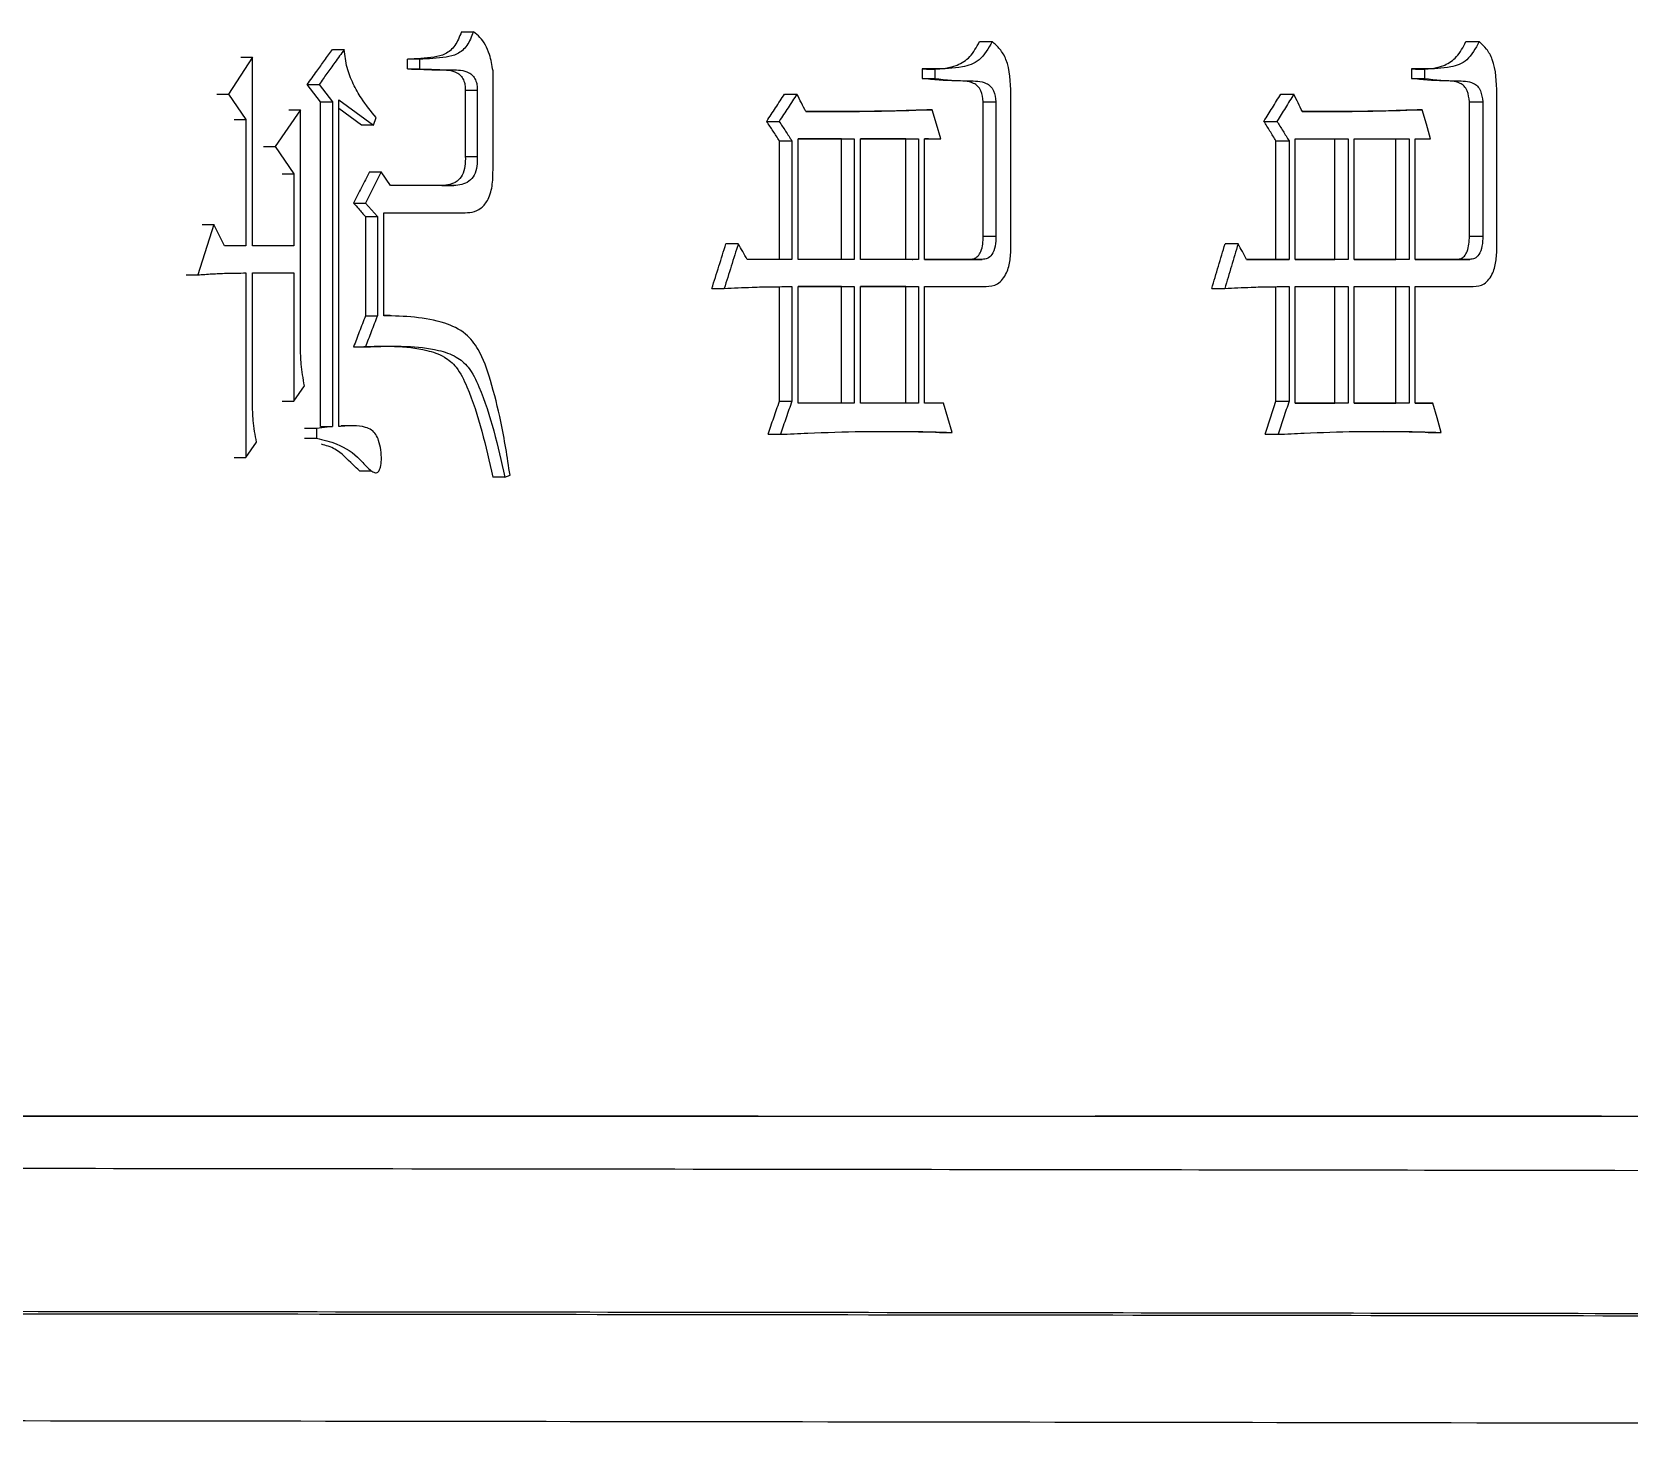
# Model space of a CAD drawing. Header units: millimetres. Extents: x 2016 to 4452, y 736 to 2459.
# Drawn here: x 3044.67 to 3053.56, y 989.14 to 996.95 of the extents above; entities that cross this region are included whole.
import ezdxf

# ---------------------------------------------------------------- set-up
doc = ezdxf.new("R2010")
doc.units = ezdxf.units.MM

msp = doc.modelspace()

# ---------------------------------------------------------------- linework, layer by layer
at = {"color": 7, "linetype": 'Continuous', "lineweight": 25}
for p, q in [((3047.0581, 996.9478), (3047.1248, 996.9478)), ((3049.9422, 996.8937), (3050.0127, 996.8937)), ((3052.6492, 996.8937), (3052.7232, 996.8937)), ((3045.8955, 996.8071), (3045.7617, 996.6016)), ((3045.8305, 996.8071), (3045.8955, 996.8071)), ((3045.8955, 995.7578), (3045.8955, 996.8071)), ((3046.3404, 996.8504), (3046.4062, 996.8504)), ((3046.8251, 996.7963), (3046.7588, 996.7963)), ((3046.7588, 996.7422), (3046.7588, 996.7963)), ((3046.8251, 996.7963), (3046.8251, 996.7422)), ((3046.7588, 996.7422), (3046.8251, 996.7422)), ((3047.2341, 996.1905), (3047.2341, 996.7314)), ((3049.6923, 996.7423), (3049.6222, 996.7423)), ((3049.6222, 996.7423), (3049.6222, 996.6882)), ((3049.6222, 996.6882), (3049.6923, 996.6882)), ((3049.6923, 996.7423), (3049.6923, 996.6882)), ((3052.4194, 996.7423), (3052.3458, 996.7423)), ((3052.3458, 996.7423), (3052.3458, 996.6882)), ((3052.3458, 996.6882), (3052.4194, 996.6882)), ((3052.4194, 996.7423), (3052.4194, 996.6882)), ((3045.6968, 996.6016), (3045.7617, 996.6016)), ((3045.7617, 996.6016), (3045.8584, 996.461)), ((3046.2004, 996.6557), (3046.266, 996.6557)), ((3046.2741, 996.5583), (3046.2004, 996.6557)), ((3046.266, 996.6557), (3046.3398, 996.5583)), ((3047.0799, 996.6232), (3047.1467, 996.6232)), ((3047.0799, 996.6232), (3047.0799, 996.2554)), ((3047.1467, 996.6232), (3047.1467, 996.2554)), ((3048.8567, 996.6016), (3048.9257, 996.6016)), ((3050.1168, 995.7579), (3050.1168, 996.6016)), ((3051.619, 996.6016), (3051.6916, 996.6016)), ((3052.8219, 995.7579), (3052.8219, 996.6016)), ((3046.1625, 996.5151), (3046.0217, 996.3095)), ((3046.097, 996.5151), (3046.1625, 996.5151)), ((3046.1625, 995.1953), (3046.1625, 996.5151)), ((3046.2741, 996.5583), (3046.3398, 996.5583)), ((3046.2741, 994.7518), (3046.2741, 996.5583)), ((3046.3398, 996.5583), (3046.3398, 994.7518)), ((3046.3767, 996.5691), (3046.5682, 996.4285)), ((3046.3767, 994.7518), (3046.3767, 996.5691)), ((3046.5022, 996.4285), (3046.3767, 996.5208)), ((3049.6083, 996.5151), (3049.6783, 996.5151)), ((3049.963, 996.5586), (3050.0336, 996.5586)), ((3049.963, 995.812), (3049.963, 996.5586)), ((3050.0336, 996.5586), (3050.0336, 995.812)), ((3052.3325, 996.5151), (3052.4061, 996.5151)), ((3052.669, 996.5586), (3052.743, 996.5586)), ((3052.669, 995.812), (3052.669, 996.5586)), ((3052.743, 996.5586), (3052.743, 995.812)), ((3045.7934, 996.461), (3045.8584, 996.461)), ((3045.8584, 996.461), (3045.8584, 995.7578)), ((3046.5682, 996.4285), (3046.5022, 996.4285)), ((3046.5682, 996.4285), (3046.5829, 996.4718)), ((3048.7576, 996.4502), (3048.8265, 996.4502)), ((3051.5248, 996.4502), (3051.5974, 996.4502)), ((3048.8284, 996.342), (3048.8974, 996.342)), ((3048.8284, 995.6821), (3048.8284, 996.342)), ((3048.8974, 996.342), (3048.8974, 995.6821)), ((3048.9328, 995.6821), (3048.9328, 996.3528)), ((3048.9328, 996.3528), (3049.2435, 996.3528)), ((3049.174, 996.3528), (3048.9328, 996.3528)), ((3049.174, 996.3528), (3049.2435, 996.3528)), ((3049.174, 995.6821), (3049.174, 996.3528)), ((3049.2435, 996.3528), (3049.2435, 995.6821)), ((3049.2787, 995.6821), (3049.2787, 996.3528)), ((3049.2787, 996.3528), (3049.6014, 996.3528)), ((3049.5315, 996.3528), (3049.2787, 996.3528)), ((3049.5315, 996.3528), (3049.6014, 996.3528)), ((3049.5315, 995.6821), (3049.5315, 996.3528)), ((3049.6014, 996.3528), (3049.6014, 995.6821)), ((3049.6364, 996.3528), (3049.7272, 996.3528)), ((3049.6364, 995.6821), (3049.6364, 996.3528)), ((3049.6571, 996.3528), (3049.6364, 996.3528)), ((3049.6571, 996.3528), (3049.7272, 996.3528)), ((3051.5921, 996.342), (3051.6647, 996.342)), ((3051.5921, 995.6822), (3051.5921, 996.342)), ((3051.6647, 996.342), (3051.6647, 995.6822)), ((3051.6984, 995.6822), (3051.6984, 996.3528)), ((3051.6984, 996.3528), (3051.9934, 996.3528)), ((3051.9203, 995.6822), (3051.9203, 996.3528)), ((3051.9934, 996.3528), (3051.9934, 995.6822)), ((3052.0268, 995.6822), (3052.0268, 996.3528)), ((3052.0268, 996.3528), (3052.3332, 996.3528)), ((3052.2597, 995.6822), (3052.2597, 996.3528)), ((3052.3332, 996.3528), (3052.3332, 995.6822)), ((3052.3664, 996.3528), (3052.4525, 996.3528)), ((3052.3664, 995.6822), (3052.3664, 996.3528)), ((3045.9565, 996.3095), (3046.0217, 996.3095)), ((3046.0217, 996.3095), (3046.1255, 996.1581)), ((3047.0799, 996.2554), (3047.1467, 996.2554)), ((3046.0601, 996.1581), (3046.1255, 996.1581)), ((3046.1255, 996.1581), (3046.1255, 995.7578)), ((3046.6123, 996.1689), (3046.5241, 995.9958)), ((3046.5463, 996.1689), (3046.6123, 996.1689)), ((3046.6638, 996.0932), (3046.6123, 996.1689)), ((3047.0153, 996.0932), (3046.6638, 996.0932)), ((3046.9488, 996.0932), (3047.0153, 996.0932)), ((3046.4581, 995.9958), (3046.5241, 995.9958)), ((3046.5241, 995.9958), (3046.5903, 995.9201)), ((3046.5243, 995.9201), (3046.5903, 995.9201)), ((3046.5243, 995.9201), (3046.5243, 995.3684)), ((3046.5903, 995.9201), (3046.5903, 995.3684)), ((3046.627, 995.9417), (3047.0665, 995.9417)), ((3046.627, 995.3684), (3046.627, 995.9417)), ((3046.627, 995.9417), (3046.9998, 995.9417)), ((3046.9998, 995.9417), (3047.0665, 995.9417)), ((3045.6798, 995.8768), (3045.5903, 995.5956)), ((3045.615, 995.8768), (3045.6798, 995.8768)), ((3045.7394, 995.7578), (3045.6798, 995.8768)), ((3049.963, 995.812), (3050.0336, 995.812)), ((3052.669, 995.812), (3052.743, 995.812)), ((3045.8584, 995.7578), (3045.7394, 995.7578)), ((3046.1255, 995.7578), (3045.8955, 995.7578)), ((3048.5991, 995.7687), (3048.5305, 995.7687)), ((3051.3813, 995.7687), (3051.309, 995.7687)), ((3048.8974, 995.6821), (3048.649, 995.6821)), ((3049.2435, 995.6821), (3048.9328, 995.6821)), ((3049.6014, 995.6821), (3049.2787, 995.6821)), ((3049.5664, 995.6821), (3049.5716, 995.6821)), ((3049.9571, 995.6821), (3049.6364, 995.6821)), ((3049.6364, 995.6821), (3049.8867, 995.6821)), ((3049.8867, 995.6821), (3049.9571, 995.6821)), ((3051.6647, 995.6822), (3051.4286, 995.6822)), ((3051.4286, 995.6822), (3051.5921, 995.6822)), ((3051.5921, 995.6822), (3051.6647, 995.6822)), ((3051.9934, 995.6822), (3051.6984, 995.6822)), ((3051.6984, 995.6822), (3051.9203, 995.6822)), ((3051.9934, 995.6822), (3051.9203, 995.6822)), ((3052.3332, 995.6822), (3052.0268, 995.6822)), ((3052.0268, 995.6822), (3052.2597, 995.6822)), ((3052.3332, 995.6822), (3052.2597, 995.6822)), ((3052.6706, 995.6822), (3052.3664, 995.6822)), ((3052.3664, 995.6822), (3052.5966, 995.6822)), ((3052.5966, 995.6822), (3052.6706, 995.6822)), ((3045.5256, 995.5956), (3045.5903, 995.5956)), ((3045.8584, 995.6064), (3045.8584, 994.5788)), ((3045.8955, 995.6064), (3046.1255, 995.6064)), ((3045.8955, 994.8816), (3045.8955, 995.6064)), ((3046.0601, 995.6064), (3046.1255, 995.6064)), ((3046.1255, 995.6064), (3046.1255, 994.8925)), ((3048.8284, 994.8925), (3048.8284, 995.5307)), ((3048.8974, 995.5307), (3048.8974, 994.8925)), ((3048.9328, 994.8817), (3048.9328, 995.5307)), ((3048.9328, 995.5307), (3049.2435, 995.5307)), ((3049.174, 995.5307), (3048.9328, 995.5307)), ((3049.174, 995.5307), (3049.2435, 995.5307)), ((3049.174, 994.8817), (3049.174, 995.5307)), ((3049.2435, 995.5307), (3049.2435, 994.8817)), ((3049.2787, 994.8817), (3049.2787, 995.5307)), ((3049.2787, 995.5307), (3049.6014, 995.5307)), ((3049.5315, 995.5307), (3049.2787, 995.5307)), ((3049.5315, 995.5307), (3049.6014, 995.5307)), ((3049.5315, 994.8817), (3049.5315, 995.5307)), ((3049.6014, 995.5307), (3049.6014, 994.8817)), ((3049.6364, 995.5307), (3049.978, 995.5307)), ((3049.6364, 994.8817), (3049.6364, 995.5307)), ((3051.5921, 994.8925), (3051.5921, 995.5307)), ((3051.6647, 995.5307), (3051.6647, 994.8925)), ((3051.6984, 994.8817), (3051.6984, 995.5307)), ((3051.6984, 995.5307), (3051.9934, 995.5307)), ((3051.9203, 994.8817), (3051.9203, 995.5307)), ((3051.9934, 995.5307), (3051.9934, 994.8817)), ((3052.0268, 994.8817), (3052.0268, 995.5307)), ((3052.0268, 995.5307), (3052.3332, 995.5307)), ((3052.2597, 994.8817), (3052.2597, 995.5307)), ((3052.3332, 995.5307), (3052.3332, 994.8817)), ((3052.3664, 995.5307), (3052.6903, 995.5307)), ((3052.3664, 994.8817), (3052.3664, 995.5307)), ((3048.4522, 995.5199), (3048.5208, 995.5199)), ((3051.2346, 995.5199), (3051.3068, 995.5199)), ((3046.5243, 995.3684), (3046.5903, 995.3684)), ((3046.6613, 995.369), (3046.627, 995.369)), ((3046.4581, 995.1953), (3046.5241, 995.1953)), ((3046.1255, 994.8925), (3046.1847, 994.979)), ((3048.8284, 994.8925), (3048.8974, 994.8925)), ((3049.2435, 994.8817), (3048.9328, 994.8817)), ((3049.6014, 994.8817), (3049.2787, 994.8817)), ((3049.7412, 994.8817), (3049.6364, 994.8817)), ((3051.5921, 994.8925), (3051.6647, 994.8925)), ((3051.9934, 994.8817), (3051.6984, 994.8817)), ((3051.6984, 994.8817), (3051.9203, 994.8817)), ((3051.9934, 994.8817), (3051.9203, 994.8817)), ((3052.3332, 994.8817), (3052.0268, 994.8817)), ((3052.0268, 994.8817), (3052.2597, 994.8817)), ((3052.3332, 994.8817), (3052.2597, 994.8817)), ((3052.4658, 994.8817), (3052.3664, 994.8817)), ((3052.3664, 994.8817), (3052.3921, 994.8817)), ((3052.3921, 994.8817), (3052.4658, 994.8817)), ((3046.2512, 994.741), (3046.1856, 994.741)), ((3046.3398, 994.7518), (3046.2512, 994.741)), ((3046.2512, 994.741), (3046.2512, 994.6869)), ((3046.2741, 994.7518), (3046.3398, 994.7518)), ((3046.4547, 994.7564), (3046.3884, 994.7564)), ((3045.8584, 994.5788), (3045.9178, 994.6653)), ((3046.1856, 994.6869), (3046.2512, 994.6869)), ((3048.7647, 994.7086), (3048.8336, 994.7086)), ((3049.7198, 994.7194), (3049.79, 994.7194)), ((3051.5316, 994.7086), (3051.6041, 994.7086)), ((3052.4383, 994.7194), (3052.5121, 994.7194)), ((3046.4909, 994.5051), (3046.5573, 994.5051)), ((3047.2996, 994.4706), (3047.3287, 994.4814))]:
    msp.add_line(p, q, dxfattribs=at)
at = {"color": 7, "linetype": 'Continuous', "lineweight": 25, "flags": 128}
for points in [[(3049.7272, 996.3528), (3049.7028, 996.4339), (3049.6783, 996.5151)], [(3052.4525, 996.3528), (3052.4293, 996.434), (3052.4061, 996.5151)], [(3046.0601, 994.8925), (3046.0764, 994.8925), (3046.0927, 994.8925), (3046.1255, 994.8925)], [(3049.79, 994.7194), (3049.7656, 994.8005), (3049.7412, 994.8817)], [(3052.5121, 994.7194), (3052.4889, 994.8006), (3052.4658, 994.8817)], [(3045.7934, 994.5788), (3045.8096, 994.5788), (3045.8258, 994.5788), (3045.8584, 994.5788)], [(3047.2996, 994.4706), (3047.272, 994.4706), (3047.2523, 994.4706), (3047.2326, 994.4706)]]:
    msp.add_lwpolyline(points, dxfattribs=at)
at = {"color": 7, "linetype": 'Continuous', "lineweight": 25}
for points, knots in [([(3047.0581, 996.9478), (3047.0474, 996.9211), (3047.0266, 996.8689), (3046.9696, 996.8203), (3046.8785, 996.8006), (3046.8081, 996.7981), (3046.7588, 996.7963)], [0, 0, 0, 0, 0.195785, 0.383105, 0.567257, 1, 1, 1, 1]), ([(3047.1248, 996.9478), (3047.1141, 996.9211), (3047.0933, 996.8689), (3047.0362, 996.8203), (3046.945, 996.8006), (3046.8745, 996.7981), (3046.8251, 996.7963)], [0, 0, 0, 0, 0.1956589, 0.3829548, 0.5671446, 1, 1, 1, 1]), ([(3047.2341, 996.7314), (3047.2287, 996.7624), (3047.2199, 996.8132), (3047.1932, 996.8757), (3047.1631, 996.9199), (3047.1375, 996.9386), (3047.1248, 996.9478)], [0, 0, 0, 0, 0.349141, 0.571236, 0.788179, 1, 1, 1, 1]), ([(3049.6222, 996.7423), (3049.6883, 996.7401), (3049.7806, 996.7371), (3049.8928, 996.8038), (3049.9255, 996.8634), (3049.9422, 996.8937)], [0, 0, 0, 0, 0.552607, 0.772172, 1, 1, 1, 1]), ([(3050.0127, 996.8937), (3049.9907, 996.8556), (3049.9474, 996.7807), (3049.827, 996.7437), (3049.7434, 996.7428), (3049.6923, 996.7423)], [0, 0, 0, 0, 0.287877, 0.565058, 1, 1, 1, 1]), ([(3050.1168, 996.6016), (3050.1145, 996.6697), (3050.1112, 996.7639), (3050.0573, 996.8549), (3050.0275, 996.8809), (3050.0127, 996.8937)], [0, 0, 0, 0, 0.5701603, 0.7877126, 1, 1, 1, 1]), ([(3052.3458, 996.7423), (3052.4084, 996.7401), (3052.496, 996.7371), (3052.6024, 996.8038), (3052.6334, 996.8634), (3052.6492, 996.8937)], [0, 0, 0, 0, 0.552607, 0.772172, 1, 1, 1, 1]), ([(3052.7232, 996.8937), (3052.7024, 996.8556), (3052.6614, 996.7808), (3052.5471, 996.7437), (3052.4678, 996.7428), (3052.4194, 996.7423)], [0, 0, 0, 0, 0.287877, 0.565058, 1, 1, 1, 1]), ([(3052.8219, 996.6016), (3052.8197, 996.6698), (3052.8166, 996.7639), (3052.7656, 996.8549), (3052.7372, 996.8809), (3052.7232, 996.8937)], [0, 0, 0, 0, 0.57016, 0.787713, 1, 1, 1, 1]), ([(3046.2004, 996.6557), (3046.2179, 996.68), (3046.25, 996.7247), (3046.2967, 996.7896), (3046.3259, 996.8301), (3046.3404, 996.8504)], [0, 0, 0, 0, 0.375264, 0.687632, 1, 1, 1, 1]), ([(3046.4062, 996.8504), (3046.3887, 996.8261), (3046.3566, 996.7814), (3046.3098, 996.7165), (3046.2806, 996.676), (3046.266, 996.6557)], [0, 0, 0, 0, 0.375031, 0.687515, 1, 1, 1, 1]), ([(3046.5829, 996.4718), (3046.5549, 996.5063), (3046.5083, 996.5634), (3046.4545, 996.6575), (3046.418, 996.7484), (3046.4102, 996.8162), (3046.4062, 996.8504)], [0, 0, 0, 0, 0.3332308, 0.5520954, 0.7744581, 1, 1, 1, 1]), ([(3046.7588, 996.7422), (3046.8186, 996.74), (3046.9095, 996.7366), (3047.0119, 996.7364), (3047.0546, 996.7066), (3047.0706, 996.6825), (3047.0788, 996.653), (3047.0795, 996.6332), (3047.0799, 996.6232)], [0, 0, 0, 0, 0.491899, 0.747199, 0.81233, 0.879619, 0.939283, 1, 1, 1, 1]), ([(3046.8251, 996.7422), (3046.885, 996.74), (3046.976, 996.7366), (3047.0786, 996.7365), (3047.1213, 996.7066), (3047.1374, 996.6825), (3047.1456, 996.653), (3047.1463, 996.6332), (3047.1467, 996.6232)], [0, 0, 0, 0, 0.492006, 0.747357, 0.812482, 0.879737, 0.939347, 1, 1, 1, 1]), ([(3049.963, 996.5586), (3049.9602, 996.5803), (3049.9559, 996.6141), (3049.9326, 996.6477), (3049.8868, 996.6763), (3049.7802, 996.6733), (3049.6849, 996.6822), (3049.6222, 996.6882)], [0, 0, 0, 0, 0.119281, 0.186046, 0.251055, 0.506993, 1, 1, 1, 1]), ([(3049.6923, 996.6882), (3049.7551, 996.6822), (3049.8505, 996.6733), (3049.9572, 996.6763), (3050.0031, 996.6477), (3050.0264, 996.6141), (3050.0308, 996.5803), (3050.0336, 996.5586)], [0, 0, 0, 0, 0.493108, 0.749094, 0.814101, 0.880835, 1, 1, 1, 1]), ([(3052.669, 996.5586), (3052.6663, 996.5803), (3052.6622, 996.6142), (3052.6401, 996.6478), (3052.5966, 996.6763), (3052.4956, 996.6733), (3052.4053, 996.6823), (3052.3458, 996.6882)], [0, 0, 0, 0, 0.11952, 0.186238, 0.251201, 0.506978, 1, 1, 1, 1]), ([(3052.4194, 996.6882), (3052.479, 996.6823), (3052.5694, 996.6733), (3052.6705, 996.6763), (3052.7141, 996.6478), (3052.7362, 996.6143), (3052.7403, 996.5803), (3052.743, 996.5586)], [0, 0, 0, 0, 0.493123, 0.748949, 0.813909, 0.880596, 1, 1, 1, 1]), ([(3048.7576, 996.4502), (3048.7741, 996.4754), (3048.8072, 996.5259), (3048.8402, 996.5764), (3048.8567, 996.6016)], [0, 0, 0, 0, 0.499999, 1, 1, 1, 1]), ([(3048.9257, 996.6016), (3048.9092, 996.5764), (3048.8762, 996.5259), (3048.8431, 996.4754), (3048.8265, 996.4502)], [0, 0, 0, 0, 0.499999, 1, 1, 1, 1]), ([(3048.9753, 996.5043), (3048.967, 996.5205), (3048.9505, 996.5529), (3048.934, 996.5854), (3048.9257, 996.6016)], [0, 0, 0, 0, 0.5, 1, 1, 1, 1]), ([(3051.5248, 996.4502), (3051.5405, 996.4754), (3051.5719, 996.5259), (3051.6033, 996.5764), (3051.619, 996.6016)], [0, 0, 0, 0, 0.499999, 1, 1, 1, 1]), ([(3051.6916, 996.6016), (3051.676, 996.5764), (3051.6446, 996.5259), (3051.6131, 996.4754), (3051.5974, 996.4502)], [0, 0, 0, 0, 0.499999, 1, 1, 1, 1]), ([(3051.7387, 996.5043), (3051.7309, 996.5205), (3051.7152, 996.553), (3051.6995, 996.5854), (3051.6916, 996.6016)], [0, 0, 0, 0, 0.5, 1, 1, 1, 1]), ([(3048.9752, 996.5045), (3049.0341, 996.5046), (3049.1341, 996.5048), (3049.254, 996.5057), (3049.3254, 996.5063), (3049.361, 996.507), (3049.3864, 996.5075), (3049.4424, 996.5085), (3049.5181, 996.5106), (3049.5835, 996.5138), (3049.6083, 996.5151)], [0, 0, 0, 0, 0.277882, 0.471087, 0.56769, 0.615991, 0.640142, 0.688443, 0.881653, 1, 1, 1, 1]), ([(3049.6783, 996.5151), (3049.6378, 996.5131), (3049.5922, 996.5109), (3049.5262, 996.5089), (3049.4601, 996.5076), (3049.3786, 996.506), (3049.297, 996.5056), (3049.246, 996.5052), (3049.2102, 996.505), (3049.1898, 996.5049), (3049.177, 996.5048), (3049.1668, 996.5048), (3049.1565, 996.5047), (3049.1463, 996.5047), (3049.1335, 996.5046), (3049.1233, 996.5046), (3049.1105, 996.5046), (3049.1002, 996.5045), (3049.0874, 996.5045), (3049.0772, 996.5045), (3049.0669, 996.5044), (3049.0567, 996.5044), (3049.0465, 996.5044), (3049.0336, 996.5044), (3049.0247, 996.5044), (3049.0157, 996.5043), (3049.0106, 996.5043), (3049.0042, 996.5043), (3048.999, 996.5043), (3048.9939, 996.5043), (3048.9889, 996.5043), (3048.9827, 996.5043), (3048.9777, 996.5043), (3048.9753, 996.5043)], [0, 0, 0, 0, 0.174064, 0.195822, 0.282854, 0.456917, 0.543949, 0.63098, 0.674496, 0.696254, 0.718011, 0.72889, 0.739769, 0.761527, 0.772406, 0.794164, 0.805043, 0.826801, 0.83768, 0.859437, 0.870316, 0.881195, 0.902953, 0.913832, 0.93559, 0.941029, 0.951908, 0.957348, 0.968227, 0.973666, 0.979105, 0.989553, 1, 1, 1, 1]), ([(3051.7386, 996.5045), (3051.7922, 996.5046), (3051.8848, 996.5049), (3051.9963, 996.5057), (3052.0641, 996.5063), (3052.0979, 996.507), (3052.122, 996.5075), (3052.1751, 996.5086), (3052.247, 996.5106), (3052.309, 996.5139), (3052.3325, 996.5151)], [0, 0, 0, 0, 0.269347, 0.464835, 0.56258, 0.611452, 0.635888, 0.68476, 0.880254, 1, 1, 1, 1]), ([(3052.4061, 996.5151), (3052.3677, 996.5131), (3052.3244, 996.5109), (3052.2618, 996.5089), (3052.199, 996.5076), (3052.1217, 996.506), (3052.0443, 996.5056), (3051.9958, 996.5052), (3051.9618, 996.505), (3051.9424, 996.5049), (3051.9303, 996.5048), (3051.9206, 996.5048), (3051.9109, 996.5047), (3051.9011, 996.5047), (3051.889, 996.5047), (3051.8793, 996.5046), (3051.8671, 996.5046), (3051.8574, 996.5046), (3051.8452, 996.5045), (3051.8355, 996.5045), (3051.8258, 996.5045), (3051.8161, 996.5044), (3051.8063, 996.5044), (3051.7942, 996.5044), (3051.7856, 996.5044), (3051.7771, 996.5044), (3051.7722, 996.5043), (3051.7661, 996.5043), (3051.7613, 996.5043), (3051.7564, 996.5043), (3051.7516, 996.5043), (3051.7457, 996.5043), (3051.7411, 996.5043), (3051.7387, 996.5043)], [0, 0, 0, 0, 0.174064, 0.195822, 0.282854, 0.456917, 0.543949, 0.63098, 0.674496, 0.696253, 0.718011, 0.72889, 0.739769, 0.761527, 0.772406, 0.794164, 0.805043, 0.8268, 0.837679, 0.859437, 0.870316, 0.881195, 0.902953, 0.913832, 0.93559, 0.941029, 0.951908, 0.957347, 0.968226, 0.973666, 0.979105, 0.989553, 1, 1, 1, 1]), ([(3048.8284, 996.342), (3048.8166, 996.36), (3048.793, 996.3961), (3048.7694, 996.4321), (3048.7576, 996.4502)], [0, 0, 0, 0, 0.5, 1, 1, 1, 1]), ([(3048.8265, 996.4502), (3048.8383, 996.4321), (3048.862, 996.3961), (3048.8856, 996.36), (3048.8974, 996.342)], [0, 0, 0, 0, 0.499999, 1, 1, 1, 1]), ([(3051.5921, 996.342), (3051.5809, 996.36), (3051.5585, 996.3961), (3051.5361, 996.4322), (3051.5248, 996.4502)], [0, 0, 0, 0, 0.5, 1, 1, 1, 1]), ([(3051.5974, 996.4502), (3051.6086, 996.4322), (3051.6311, 996.3961), (3051.6535, 996.36), (3051.6647, 996.342)], [0, 0, 0, 0, 0.499999, 1, 1, 1, 1]), ([(3047.0799, 996.2554), (3047.0801, 996.2371), (3047.0803, 996.2008), (3047.0652, 996.1494), (3047.0219, 996.0991), (3046.9787, 996.0956), (3046.9488, 996.0932)], [0, 0, 0, 0, 0.198278, 0.392536, 0.578687, 1, 1, 1, 1]), ([(3047.1467, 996.2554), (3047.1468, 996.2371), (3047.1471, 996.2008), (3047.132, 996.1494), (3047.0886, 996.0991), (3047.0453, 996.0956), (3047.0153, 996.0932)], [0, 0, 0, 0, 0.19814, 0.3923, 0.578456, 1, 1, 1, 1]), ([(3046.5463, 996.1689), (3046.5316, 996.1401), (3046.5022, 996.0824), (3046.4728, 996.0247), (3046.4581, 995.9958)], [0, 0, 0, 0, 0.5, 1, 1, 1, 1]), ([(3047.0665, 995.9417), (3047.0838, 995.9417), (3047.1185, 995.9417), (3047.1699, 995.9637), (3047.2132, 996.0184), (3047.2338, 996.1006), (3047.234, 996.1604), (3047.2341, 996.1905)], [0, 0, 0, 0, 0.177785, 0.356958, 0.541697, 0.768829, 1, 1, 1, 1]), ([(3046.4581, 995.9958), (3046.4677, 995.9848), (3046.4835, 995.9667), (3046.5056, 995.9415), (3046.518, 995.9272), (3046.5243, 995.9201)], [0, 0, 0, 0, 0.434981, 0.71749, 1, 1, 1, 1]), ([(3049.8867, 995.6821), (3049.8948, 995.6827), (3049.9111, 995.6837), (3049.9342, 995.6985), (3049.9598, 995.7391), (3049.9617, 995.7817), (3049.963, 995.812)], [0, 0, 0, 0, 0.177833, 0.357864, 0.544114, 1, 1, 1, 1]), ([(3050.0336, 995.812), (3050.0329, 995.7932), (3050.0317, 995.7562), (3050.0151, 995.7082), (3049.986, 995.6844), (3049.9667, 995.6829), (3049.9571, 995.6821)], [0, 0, 0, 0, 0.293264, 0.577264, 0.790624, 1, 1, 1, 1]), ([(3052.5966, 995.6822), (3052.6043, 995.6827), (3052.6197, 995.6837), (3052.6416, 995.6985), (3052.6659, 995.7391), (3052.6677, 995.7817), (3052.669, 995.812)], [0, 0, 0, 0, 0.177833, 0.357864, 0.544114, 1, 1, 1, 1]), ([(3052.743, 995.812), (3052.7424, 995.7932), (3052.7413, 995.7562), (3052.7255, 995.7083), (3052.698, 995.6844), (3052.6796, 995.6829), (3052.6706, 995.6822)], [0, 0, 0, 0, 0.293264, 0.577264, 0.790624, 1, 1, 1, 1]), ([(3048.4522, 995.5199), (3048.4653, 995.5613), (3048.4914, 995.6443), (3048.5175, 995.7272), (3048.5305, 995.7687)], [0, 0, 0, 0, 0.5, 1, 1, 1, 1]), ([(3048.5991, 995.7687), (3048.5861, 995.7272), (3048.56, 995.6443), (3048.5338, 995.5613), (3048.5208, 995.5199)], [0, 0, 0, 0, 0.499999, 1, 1, 1, 1]), ([(3048.649, 995.6821), (3048.6407, 995.6966), (3048.6241, 995.7254), (3048.6074, 995.7543), (3048.5991, 995.7687)], [0, 0, 0, 0, 0.500001, 1, 1, 1, 1]), ([(3049.978, 995.5307), (3049.9999, 995.5327), (3050.0443, 995.5369), (3050.0951, 995.5985), (3050.1145, 995.6793), (3050.116, 995.7315), (3050.1168, 995.7579)], [0, 0, 0, 0, 0.266734, 0.54095, 0.768753, 1, 1, 1, 1]), ([(3051.2346, 995.5199), (3051.247, 995.5614), (3051.2718, 995.6443), (3051.2966, 995.7272), (3051.309, 995.7687)], [0, 0, 0, 0, 0.5, 1, 1, 1, 1]), ([(3051.3813, 995.7687), (3051.3689, 995.7272), (3051.3441, 995.6443), (3051.3192, 995.5614), (3051.3068, 995.5199)], [0, 0, 0, 0, 0.499999, 1, 1, 1, 1]), ([(3051.4286, 995.6822), (3051.4208, 995.6966), (3051.405, 995.7254), (3051.3892, 995.7543), (3051.3813, 995.7687)], [0, 0, 0, 0, 0.500001, 1, 1, 1, 1]), ([(3052.6903, 995.5307), (3052.7111, 995.5328), (3052.7532, 995.5369), (3052.8013, 995.5985), (3052.8197, 995.6793), (3052.8212, 995.7316), (3052.8219, 995.7579)], [0, 0, 0, 0, 0.266734, 0.54095, 0.768753, 1, 1, 1, 1]), ([(3045.5903, 995.5956), (3045.6167, 995.5977), (3045.6697, 995.602), (3045.7591, 995.6055), (3045.822, 995.6061), (3045.8584, 995.6064)], [0, 0, 0, 0, 0.296184, 0.592391, 1, 1, 1, 1]), ([(3048.5208, 995.5199), (3048.5724, 995.5227), (3048.6611, 995.5274), (3048.7867, 995.53), (3048.8605, 995.5304), (3048.8974, 995.5307)], [0, 0, 0, 0, 0.41049, 0.705225, 1, 1, 1, 1]), ([(3051.3068, 995.5199), (3051.3559, 995.5227), (3051.4402, 995.5274), (3051.5595, 995.53), (3051.6297, 995.5305), (3051.6647, 995.5307)], [0, 0, 0, 0, 0.41049, 0.705225, 1, 1, 1, 1]), ([(3046.5243, 995.3684), (3046.5185, 995.3534), (3046.5071, 995.3234), (3046.485, 995.2657), (3046.4687, 995.223), (3046.4581, 995.1953)], [0, 0, 0, 0, 0.260074, 0.520148, 1, 1, 1, 1]), ([(3046.5903, 995.3684), (3046.5846, 995.3534), (3046.5731, 995.3234), (3046.551, 995.2657), (3046.5347, 995.223), (3046.5241, 995.1953)], [0, 0, 0, 0, 0.2600044, 0.5200088, 1, 1, 1, 1]), ([(3047.3287, 994.4814), (3047.3134, 994.5814), (3047.286, 994.7607), (3047.2262, 994.9941), (3047.1688, 995.1689), (3047.0771, 995.2817), (3046.8969, 995.3617), (3046.7411, 995.3656), (3046.627, 995.3684)], [0, 0, 0, 0, 0.205, 0.367779, 0.497733, 0.583522, 0.695132, 1, 1, 1, 1]), ([(3046.1847, 994.979), (3046.1773, 995.0188), (3046.1641, 995.0899), (3046.163, 995.1631), (3046.1625, 995.1953)], [0, 0, 0, 0, 0.558835, 1, 1, 1, 1]), ([(3046.4581, 995.1953), (3046.5342, 995.1979), (3046.6705, 995.2026), (3046.8402, 995.1859), (3046.9577, 995.1486), (3047.0392, 995.0803), (3047.1461, 994.8586), (3047.1943, 994.6427), (3047.2326, 994.4706)], [0, 0, 0, 0, 0.208347, 0.373093, 0.466942, 0.53827, 0.631812, 1, 1, 1, 1]), ([(3046.5241, 995.1953), (3046.6002, 995.198), (3046.7361, 995.2027), (3046.9059, 995.1859), (3047.0237, 995.149), (3047.1057, 995.0807), (3047.213, 994.859), (3047.2611, 994.643), (3047.2996, 994.4706)], [0, 0, 0, 0, 0.208188, 0.372019, 0.466812, 0.538301, 0.631663, 1, 1, 1, 1]), ([(3045.9178, 994.6653), (3045.9104, 994.705), (3045.8972, 994.7762), (3045.8961, 994.8493), (3045.8955, 994.8816)], [0, 0, 0, 0, 0.558835, 1, 1, 1, 1]), ([(3048.7647, 994.7086), (3048.7753, 994.7392), (3048.7965, 994.8005), (3048.8178, 994.8618), (3048.8284, 994.8925)], [0, 0, 0, 0, 0.5, 1, 1, 1, 1]), ([(3048.8974, 994.8925), (3048.8868, 994.8618), (3048.8655, 994.8005), (3048.8443, 994.7392), (3048.8336, 994.7086)], [0, 0, 0, 0, 0.5, 1, 1, 1, 1]), ([(3051.5316, 994.7086), (3051.5417, 994.7393), (3051.5619, 994.8005), (3051.582, 994.8618), (3051.5921, 994.8925)], [0, 0, 0, 0, 0.5, 1, 1, 1, 1]), ([(3051.6647, 994.8925), (3051.6546, 994.8618), (3051.6344, 994.8005), (3051.6142, 994.7393), (3051.6041, 994.7086)], [0, 0, 0, 0, 0.5, 1, 1, 1, 1]), ([(3046.2512, 994.6869), (3046.2894, 994.6779), (3046.3757, 994.6575), (3046.4783, 994.5934), (3046.5355, 994.5195), (3046.5658, 994.4986), (3046.5794, 994.4941), (3046.5884, 994.4944), (3046.5959, 994.4994), (3046.6027, 994.5096), (3046.6103, 994.5321), (3046.6154, 994.5892), (3046.607, 994.6541), (3046.5832, 994.7093), (3046.5574, 994.7362), (3046.493, 994.7597), (3046.4309, 994.7571), (3046.3819, 994.7523), (3046.3767, 994.7518)], [0, 0, 0, 0, 0.15285, 0.344769, 0.435474, 0.46535, 0.478091, 0.490977, 0.499588, 0.510792, 0.530819, 0.571645, 0.680117, 0.719203, 0.758288, 0.806192, 0.979592, 1, 1, 1, 1]), ([(3046.4915, 994.5062), (3046.4792, 994.5169), (3046.4336, 994.5567), (3046.3703, 994.6285), (3046.3046, 994.6462), (3046.2786, 994.6533)], [0, 0, 0, 0, 0.182681, 0.676347, 1, 1, 1, 1]), ([(3048.8336, 994.7086), (3048.8843, 994.7108), (3049.0362, 994.7176), (3049.2716, 994.7256), (3049.5398, 994.7247), (3049.7066, 994.7212), (3049.79, 994.7194)], [0, 0, 0, 0, 0.157705, 0.473128, 0.736533, 1, 1, 1, 1]), ([(3049.7198, 994.7194), (3049.67, 994.7206), (3049.5829, 994.7226), (3049.4953, 994.723), (3049.4578, 994.7232)], [0, 0, 0, 0, 0.57267, 1, 1, 1, 1]), ([(3051.6041, 994.7086), (3051.6522, 994.7108), (3051.7966, 994.7176), (3052.0202, 994.7256), (3052.2748, 994.7247), (3052.433, 994.7212), (3052.5121, 994.7194)], [0, 0, 0, 0, 0.157705, 0.473128, 0.736533, 1, 1, 1, 1]), ([(3052.4383, 994.7194), (3052.391, 994.7206), (3052.3078, 994.7227), (3052.224, 994.7231), (3052.1878, 994.7233)], [0, 0, 0, 0, 0.568277, 1, 1, 1, 1]), ([(3048.7099, 990.9136), (3047.9728, 990.9135), (3046.3187, 990.9135), (3042.469, 990.9135), (3038.2293, 990.9135), (3032.6286, 990.9134), (3026.7768, 990.9134), (3020.6454, 990.9133), (3014.2501, 990.9132), (3010.2562, 990.9132), (3007.552, 990.9131)], [0, 0, 0, 0, 0.0675233, 0.1515081, 0.3196482, 0.4036328, 0.5717715, 0.7399066, 0.8238912, 1, 1, 1, 1]), ([(3007.6601, 990.9132), (3008.3065, 990.9132), (3011.5418, 990.9132), (3017.2938, 990.9133), (3023.4934, 990.9134), (3029.5028, 990.9134), (3034.1422, 990.9134), (3039.6794, 990.9135), (3043.8878, 990.9135), (3048.8223, 990.9136), (3053.42, 990.9136), (3057.5151, 990.9136), (3061.1967, 990.9137), (3063.8052, 990.9137), (3066.6153, 990.9138), (3068.4856, 990.9139), (3070.5139, 990.914), (3071.2701, 990.914), (3071.7988, 990.9141)], [0, 0, 0, 0, 0.020124, 0.100733, 0.181328, 0.221587, 0.302184, 0.342442, 0.423039, 0.463298, 0.543894, 0.624491, 0.664749, 0.745346, 0.785604, 0.8662, 0.906458, 1, 1, 1, 1]), ([(3053.4031, 990.9136), (3052.9636, 990.9136), (3052.0825, 990.9136), (3051.0849, 990.9136), (3050.585, 990.9136)], [0, 0, 0, 0, 0.498815, 1, 1, 1, 1]), ([(3000.5211, 990.6451), (3001.7934, 990.6451), (3004.1198, 990.645), (3007.4833, 990.6446), (3010.6164, 990.6441), (3013.7326, 990.6433), (3016.8263, 990.6424), (3019.8918, 990.6413), (3022.9233, 990.64), (3027.1773, 990.6379), (3032.7177, 990.6346), (3039.4616, 990.6294), (3046.1892, 990.6227), (3051.9102, 990.6153), (3056.6307, 990.6077), (3060.4334, 990.6003), (3063.8675, 990.592), (3066.826, 990.583), (3069.2794, 990.5733), (3070.3249, 990.5664), (3070.8568, 990.563)], [0, 0, 0, 0, 0.037781, 0.069081, 0.100468, 0.131943, 0.163506, 0.195157, 0.226895, 0.258722, 0.330934, 0.408983, 0.49287, 0.582593, 0.645672, 0.711347, 0.779618, 0.850484, 0.923944, 1, 1, 1, 1]), ([(3071.6128, 989.7638), (3071.1131, 989.7671), (3070.1272, 989.7736), (3067.8467, 989.7829), (3065.0859, 989.7915), (3061.8576, 989.7996), (3058.2469, 989.8069), (3053.7009, 989.8146), (3048.0977, 989.8223), (3041.3791, 989.8295), (3034.4764, 989.8353), (3027.5469, 989.8397), (3020.7229, 989.843), (3014.1128, 989.8452), (3007.803, 989.8465), (3003.2987, 989.847), (3000.9159, 989.847), (3000.5211, 989.847)], [0, 0, 0, 0, 0.07139, 0.140843, 0.208359, 0.273937, 0.337578, 0.399281, 0.488173, 0.572709, 0.652888, 0.72871, 0.800173, 0.867277, 0.930021, 0.988406, 1, 1, 1, 1]), ([(3072.1496, 989.7499), (3071.4247, 989.7544), (3069.975, 989.7635), (3066.1847, 989.7764), (3061.2866, 989.7885), (3055.2459, 989.7995), (3048.198, 989.8092), (3040.2551, 989.8175), (3031.5554, 989.8242), (3022.2485, 989.8292), (3013.8066, 989.832), (3006.5265, 989.8334), (3002.5229, 989.8336), (3000.5211, 989.8337)], [0, 0, 0, 0, 0.0981345, 0.196269, 0.2944034, 0.3925379, 0.4906723, 0.5888066, 0.686941, 0.7850753, 0.8832097, 0.9416048, 1, 1, 1, 1]), ([(2982.134, 989.2422), (2985.1587, 989.243), (2991.1952, 989.2447), (3000.3483, 989.245), (3009.3902, 989.2437), (3018.2176, 989.2407), (3026.7098, 989.2361), (3033.5542, 989.2308), (3039.0114, 989.2258), (3043.3642, 989.2211), (3047.822, 989.2156), (3052.3006, 989.209), (3056.4344, 989.2018), (3060.1749, 989.194), (3063.4932, 989.1859), (3066.5284, 989.1768), (3069.1806, 989.1669), (3071.4155, 989.1562), (3072.3935, 989.1487), (3072.8926, 989.1449)], [0, 0, 0, 0, 0.074691, 0.149062, 0.223115, 0.296848, 0.370262, 0.443356, 0.483243, 0.526636, 0.573536, 0.623941, 0.677851, 0.725458, 0.775499, 0.827974, 0.882883, 0.940225, 1, 1, 1, 1])]:
    msp.add_open_spline(points, degree=3, knots=knots, dxfattribs=at)

doc.saveas('drawing.dxf')
